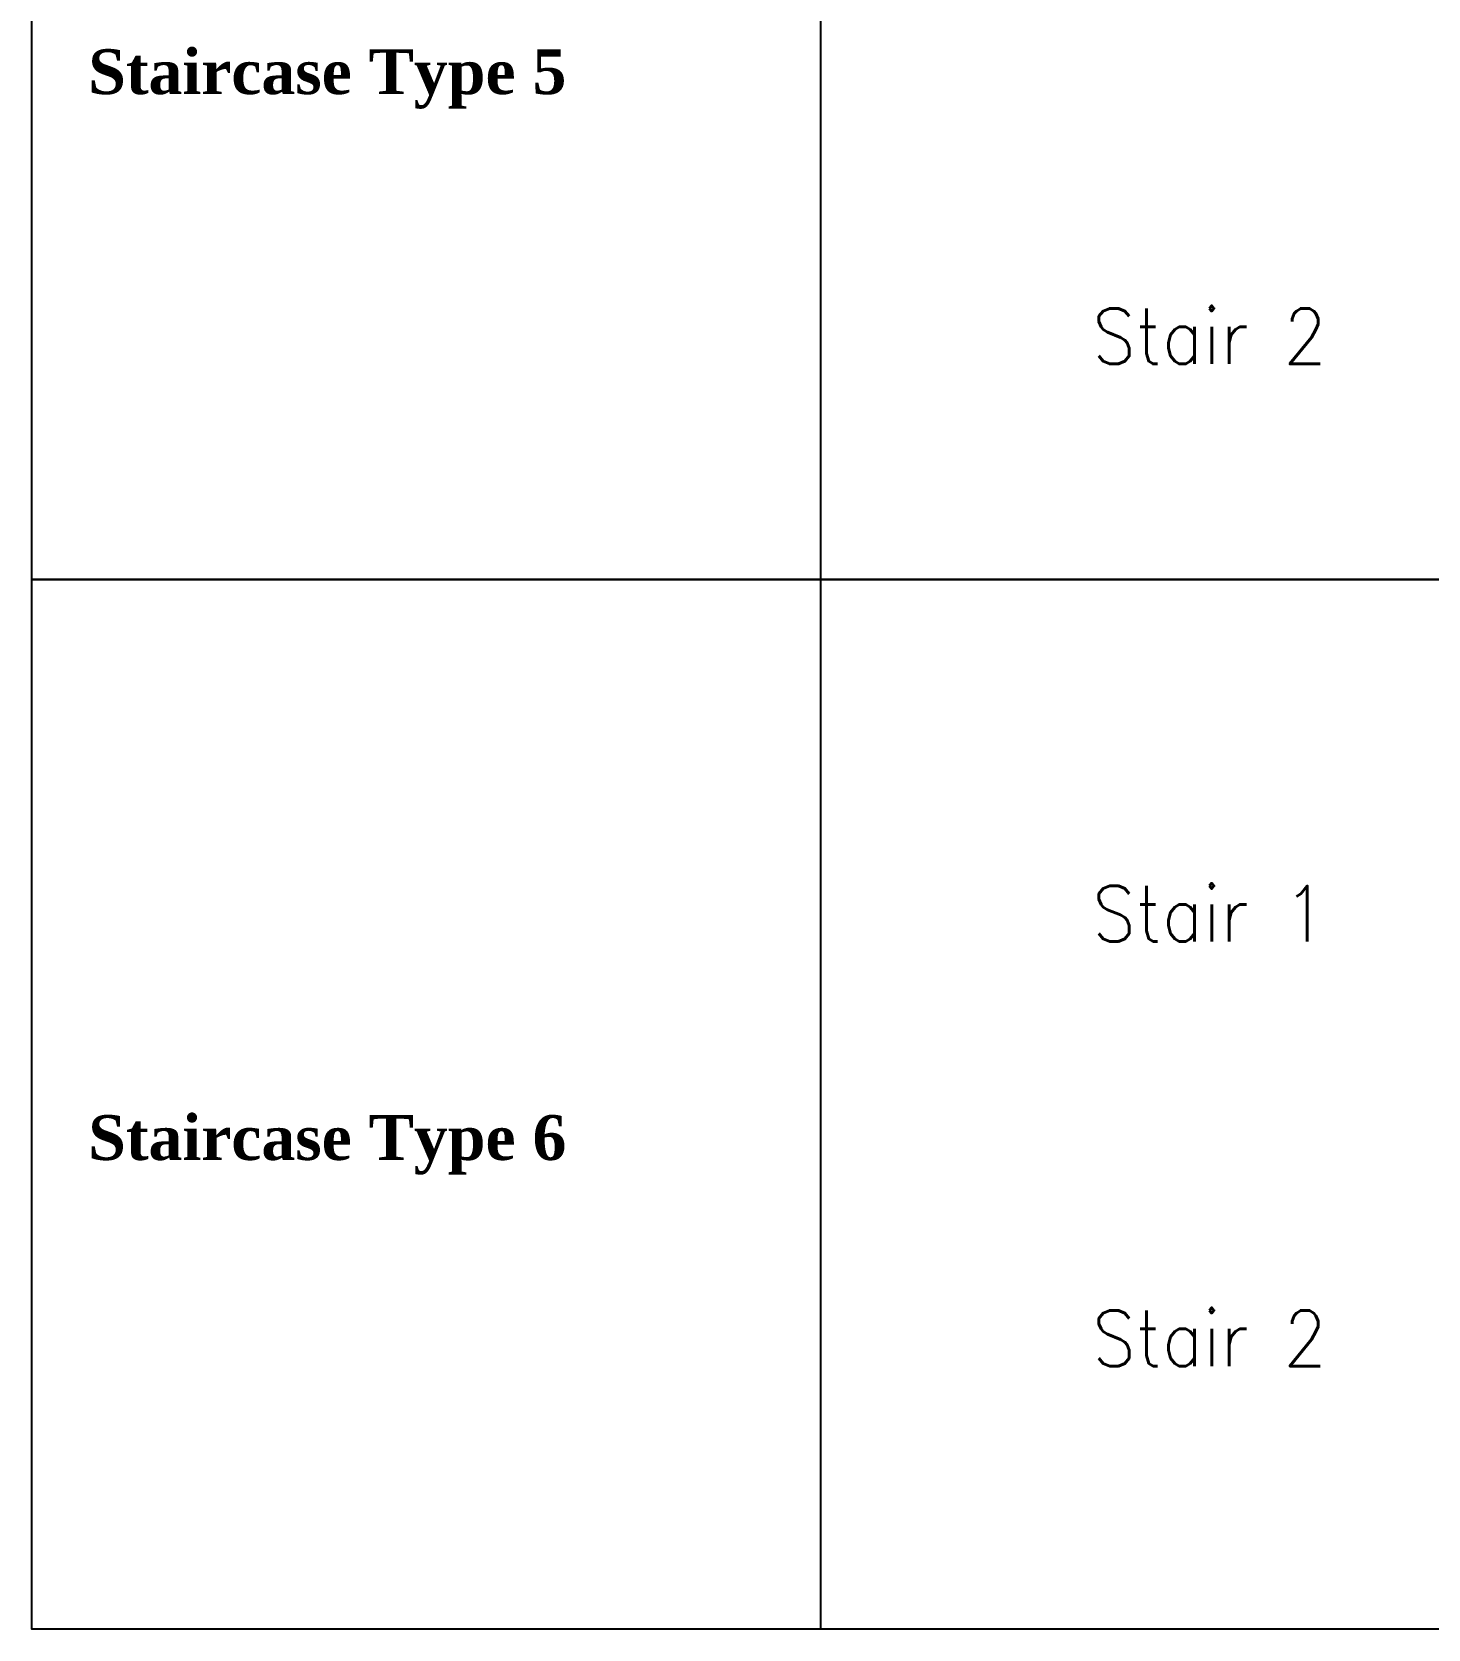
# Model space of a CAD drawing. Header units: feet. Extents: x -2086 to 4549, y -11457 to -6010.
# Drawn here: x -1224 to -39, y -11457 to -10101 of the extents above; entities that cross this region are included whole.
import ezdxf

# ---------------------------------------------------------------- set-up
doc = ezdxf.new("R2010")
doc.units = ezdxf.units.FT
doc.header["$MEASUREMENT"] = 0
doc.styles.add('MtXpl_Georgia', font='Georgia Bold.ttf')
doc.styles.get("Standard").update_dxf_attribs({"font": 'standard'})

msp = doc.modelspace()

# ---------------------------------------------------------------- linework, layer by layer
for points in [[(-1223.89, -6010.11), (-554.75, -6010.11), (-554.75, -11456.63), (-1223.89, -11456.63), (-1223.89, -6111.79)], [(-1223.89, -9675.01), (4548.57, -9675.01), (4548.57, -10565.82), (-1223.89, -10565.82), (-1223.89, -9675.01)], [(-1223.89, -10565.82), (4548.57, -10565.82), (4548.57, -11456.63), (-1223.89, -11456.63), (-1223.89, -10565.82)]]:
    msp.add_lwpolyline(points, close=True)

# ---------------------------------------------------------------- texts
at = {"style": 'MtXpl_Georgia'}
for s, p in [('Staircase Type 5', (-1176.13, -10153.82)), ('Staircase Type 6', (-1176.13, -11058.49))]:
    msp.add_text(s, height=38.091, dxfattribs=at).set_placement(p)
at = {"char_height": 47.156, "attachment_point": 1}
for s, insert in [('Stair 2', (-323.82, -10335.69)), ('Stair 1', (-323.82, -10825.85)), ('Stair 2', (-323.82, -11186.23))]:
    msp.add_mtext_dynamic_manual_height_columns(s, width=356.9701, gutter_width=196.85, heights=[0], dxfattribs=dict(at, insert=insert))

doc.saveas('drawing.dxf')
